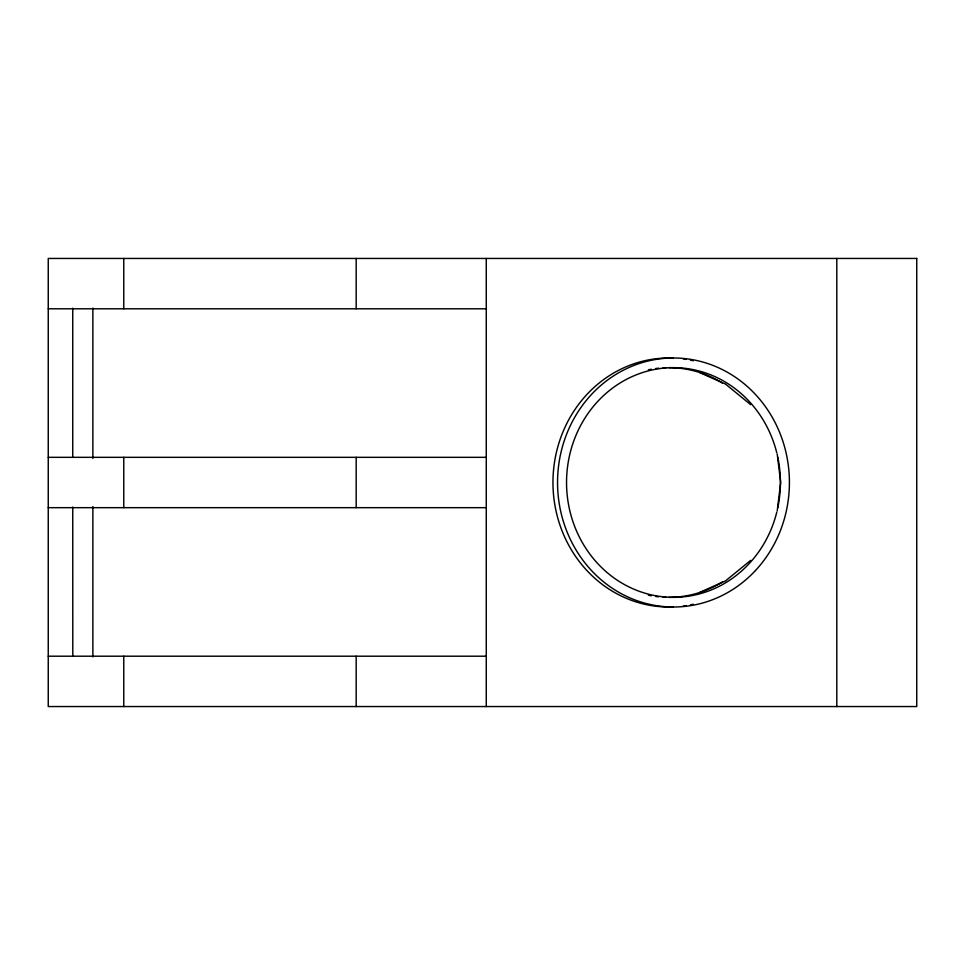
<?xml version="1.0" encoding="UTF-8"?>
<svg xmlns="http://www.w3.org/2000/svg" width="965" height="965" viewBox="0 0 965 965"><rect width="100%" height="100%" fill="white"/><g stroke="black" fill="none" stroke-linecap="round" stroke-linejoin="round"><path stroke-width="1.45" d="M777.199 510.992L780.685 482.5L777.199 454.008M750.661 560.351L725.499 580.93L699.975 592.293M48.25 308.8L486.276 308.8M48.25 457.326L486.276 457.326M48.25 507.674L486.276 507.674M48.25 656.2L486.276 656.2M699.975 372.707L725.499 384.07L750.661 404.649M836.8 258.451L836.8 706.549M486.276 258.451L486.276 706.549M356.181 258.451L356.181 308.8M356.181 457.326L356.181 507.674M356.181 656.2L356.181 706.549M123.773 258.451L123.773 308.8M123.773 457.326L123.773 507.674M123.773 656.2L123.773 706.549M92.869 308.076L92.869 458.435M92.869 506.565L92.869 656.924M72.749 308.173L72.749 457.326M72.749 507.047L72.797 656.2M668.89 367.653A114.847 106.934 -90 0 1 722.351 383.033M722.351 581.967A114.847 106.934 -90 0 1 668.89 597.347M665.959 597.311A114.847 106.934 -90 0 1 663.027 597.178M658.6 596.816A114.847 106.934 -90 0 1 655.657 596.466M651.266 595.779A114.847 106.934 -90 0 1 648.359 595.212M648.359 369.788A114.847 106.934 -90 0 1 651.266 369.221M655.657 368.534A114.847 106.934 -90 0 1 658.6 368.184M663.027 367.822A114.847 106.934 -90 0 1 665.959 367.689M673.461 367.918A114.847 106.934 -90 0 1 676.405 368.184M676.405 596.816A114.847 106.934 -90 0 1 673.461 597.082M776.765 512.222A114.847 106.934 90 0 1 612.136 576.575A114.847 106.934 90 0 1 612.136 388.425A114.847 106.934 90 0 1 776.765 452.778M777.766 457.12A114.847 106.934 90 0 1 777.766 507.88M673.184 606.925A124.509 115.933 90 0 1 552.957 482.5A124.509 115.933 90 0 1 673.184 358.075M683.292 358.956A124.509 115.933 90 0 1 686.175 359.378M690.47 360.162A124.509 115.933 90 0 1 693.304 360.777M693.304 604.223A124.509 115.933 90 0 1 690.47 604.838M686.175 605.622A124.509 115.933 90 0 1 683.292 606.044M916.75 258.451L48.25 258.451L48.25 706.549L916.75 706.549L916.75 258.451M755.45 570.544A124.509 115.933 -90 0 0 703.485 362.225A124.509 115.933 -90 0 0 561.497 514.731A124.509 115.933 -90 0 0 755.45 570.544"/></g></svg>
